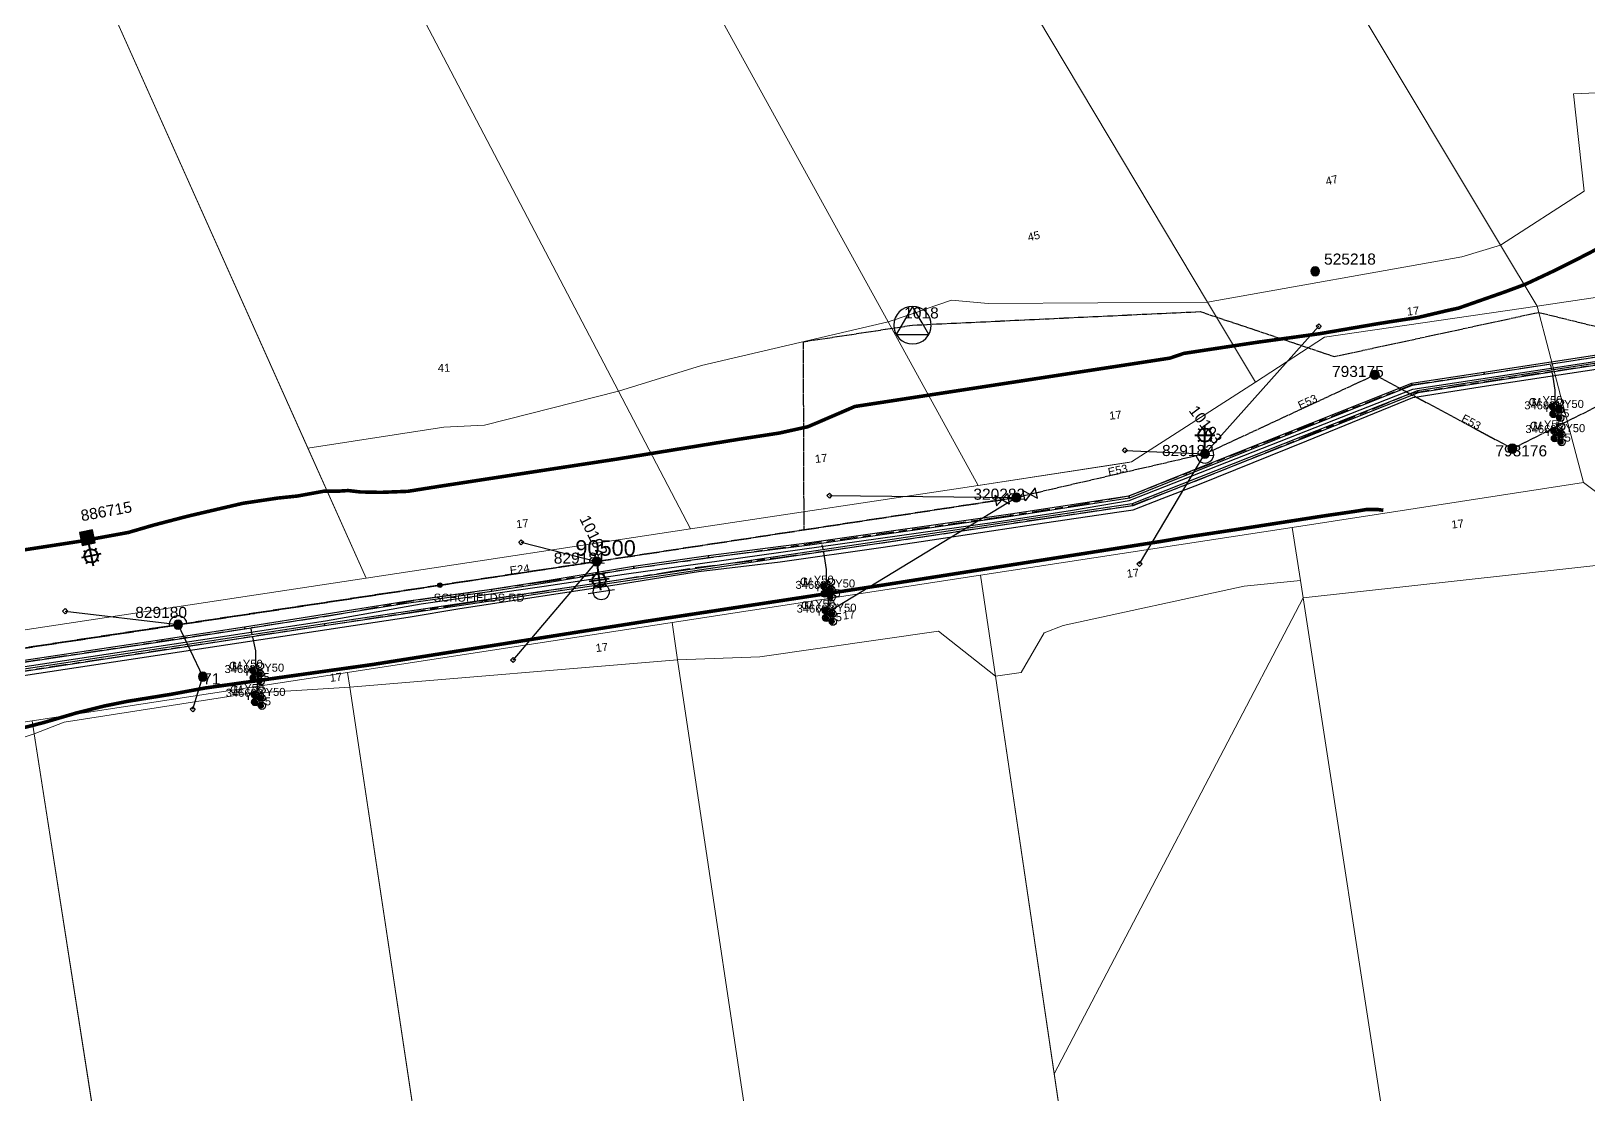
# Model space of a CAD drawing. Header units: metres. Extents: x 301589 to 305563, y 6268713 to 6270518.
# Drawn here: x 304526.2 to 304876.7, y 6269353.2 to 6269592.5 of the extents above; entities that cross this region are included whole.
import ezdxf
from ezdxf.enums import TextEntityAlignment as Align

# ---------------------------------------------------------------- set-up
doc = ezdxf.new("R2010")
doc.units = ezdxf.units.M
doc.linetypes.add('Cable Exist OH', pattern=[1, 1, 0])
doc.linetypes.add('Cable Exist UG', pattern=[8.2, 4, -1.2, 1.8, -1.2])
doc.layers.get('0').update_dxf_attribs({"color": 6})
for name, color, linetype in [('_User Miscellaneous12', 7, 'Continuous'), ('Duct_SP_EXT', 7, 'Continuous'), ('Equip_LV_EXT', 7, 'Continuous'), ('Equip_SP_HV_EXT', 7, 'Continuous'), ('Equip_SP_SL_EXT', 7, 'Continuous'), ('Mains_HV_EXT', 1, 'Continuous'), ('Mains_LV_EXT', 5, 'Continuous'), ('Mains_SL_EXT', 3, 'Continuous'), ('Mains_TR_EXT', 6, 'Continuous'), ('Services_SP_EXT', 7, 'Continuous'), ('Sub_SP_TR_HV_LV_EXT', 7, 'Continuous'), ('SupportsOH_SP_TR_HV_LV_SL_EXT', 7, 'Continuous'), ('SupportsOH_SP_TR_HV_LV_SL_MOD', 3, 'Continuous'), ('SupportsUG_SP_LV_SL_EXT', 7, 'Continuous')]:
    doc.layers.add(name, color=color, linetype=linetype)
doc.layers.add('Cadastre Land Parcels_SP_EXT', color=7, linetype='Continuous', lineweight=5)
doc.layers.add('Cadastre Roads_SP_EXT', color=9, linetype='Continuous', lineweight=5)
doc.styles.add('COLUMN_LABEL', font='arial.ttf')
doc.styles.add('HVSW_LABEL', font='arial.ttf')
doc.styles.add('iecARIAL', font='arial.ttf', dxfattribs={"height": 2})
doc.styles.add('POLE_LABEL', font='arial.ttf')
doc.styles.get("Standard").update_dxf_attribs({"font": 'arial.ttf'})
doc.linetypes.add('Cable P UG', pattern='A,6,-0.5,["P",Standard,S=1.7,R=0,X=0.5,Y=-1],-2.9', length=9.4)

# ---------------------------------------------------------------- blocks, each defined once
blk = doc.blocks.new('SUB_POLE_EXT')
blk.add_wipeout([(0, 4.22), (0.42, 4.2), (0.83, 4.14), (1.21, 4.05), (1.62, 3.9), (1.99, 3.72), (2.35, 3.51), (2.68, 3.26), (2.99, 2.99), (3.28, 2.66), (3.52, 2.34), (3.76, 1.92), (3.9, 1.62), (4.04, 1.23), (4.18, 0.63), (4.22, 0), (4.18, -0.61), (4.06, -1.15), (3.9, -1.62), (3.58, -2.24), (3.22, -2.73), (2.97, -3.01), (2.68, -3.26), (2.36, -3.5), (2, -3.72), (1.64, -3.89), (1.25, -4.03), (0.82, -4.14), (0.42, -4.2), (0, -4.22), (-0.41, -4.2), (-0.8, -4.15), (-1.21, -4.05), (-1.62, -3.9), (-1.99, -3.73), (-2.35, -3.51), (-2.68, -3.26), (-2.96, -3.02), (-3.23, -2.72), (-3.51, -2.35), (-3.71, -2.01), (-3.91, -1.6), (-4.05, -1.21), (-4.16, -0.76), (-4.22, -0.14), (-4.21, 0.39), (-4.14, 0.83), (-4.03, 1.27), (-3.9, 1.63), (-3.71, 2.02), (-3.5, 2.37), (-3.28, 2.67), (-2.99, 2.99), (-2.68, 3.27), (-2.33, 3.52), (-1.98, 3.73), (-1.63, 3.9), (-1.2, 4.05), (-0.78, 4.15), (-0.4, 4.21)])
blk.add_line((2.16, 0.48), (2.16, 0.48, 0))
blk.add_lwpolyline([(-4.22, 0, 1), (4.22, 0, 1)], format="xyb", close=True)
blk.add_lwpolyline([(2.14, 0.52), (0, 4.22), (-3.66, -2.11), (3.66, -2.11)], close=True)
for tag, height, flags, p in [('STREET_CODE', 0.2, 9, (1.5, 0)), ('ASSET_NUM', 2.5, 8, (2, 2)), ('CONSTRUCTED_VOLTAGE', 0.2, 9, (1.5, -0.2)), ('OPERATING_VOLTAGE', 0.2, 9, (1.5, -0.6)), ('OPERATED_BY', 0.2, 9, (1.5, -0.8)), ('ORIENTATION', 0.2, 9, (1.5, -1.2)), ('OWNED_BY', 0.2, 9, (1.5, -1.4)), ('SECONDARY_VOLTAGE', 0.2, 9, (1.5, -1.6)), ('STATE', 0.2, 9, (1.5, -1.8)), ('SUBSTATION_TYPE', 0.2, 9, (1.5, -2)), ('STREETNAME', 0.2, 9, (1.5, -2.8)), ('SUBURB', 0.2, 9, (1.5, -3)), ('Z', 0.2, 1, (1.5, -3.4)), ('NO_PHASES', 0.2, 9, (1.5, -0.4)), ('MAINTAINED_BY', 0.2, 9, (1.5, -1)), ('USAGE', 0.2, 9, (1.5, -2.2)), ('LEGEND', 0.2, 9, (1.5, -2.4)), ('LOCATION', 0.2, 9, (1.5, -2.6)), ('NOTES', 0.2, 9, (1.5, -3.2))]:
    blk.add_attdef(tag, text='', height=height, dxfattribs=dict(flags=flags)).set_placement(p, align=Align.MIDDLE_LEFT)
blk = doc.blocks.new('DUCT_EXT')
blk.add_circle((0, 0.8), 0.8)
at = {"flags": 1}
blk.add_attdef('Z', (0, 0), '', height=0.2, dxfattribs=at)
at = {"flags": 9}
for tag, p in [('DUCT_CODE', (0, 0)), ('XSECT_TYPE', (0, -0.2)), ('STATE', (0, -0.6)), ('FB_REFERENCE', (0, -0.4)), ('NOTES', (0, -0.8))]:
    blk.add_attdef(tag, text='', height=0.2, dxfattribs=at).set_placement(p, align=Align.MIDDLE_LEFT)
blk = doc.blocks.new('LV_OH_LINKS_DISTFUSE_EXT')
for p, q in [((0, 0), (0.96, 0)), ((3.84, 0), (4.8, 0))]:
    blk.add_line(p, q)
blk.add_lwpolyline([(3.84, -1.2), (3.84, 1.2), (0.96, -1.2), (0.96, 1.2)], close=True)
at = {"flags": 9}
for tag, p in [('ACTUAL_STATUS', (0, 0)), ('CONSTRUCTED_VOLTAGE', (0, -0.2)), ('OPERATING_VOLTAGE', (0, -0.6)), ('ORIENTATION', (0, -0.8)), ('OWNED_BY', (0, -1)), ('STATE', (0, -1.2)), ('SWITCH_TYPE', (0, -1.4)), ('NO_PHASES', (0, -0.4)), ('USAGE', (0, -1.6)), ('NOTES', (0, -1.8))]:
    blk.add_attdef(tag, text='', height=0.2, dxfattribs=at).set_placement(p, align=Align.MIDDLE_LEFT)
at = {"flags": 1}
blk.add_attdef('Z', (0, 0), '', height=0.2, dxfattribs=at)
blk = doc.blocks.new('SL_LANTERN_EXT')
at = {"lineweight": 40}
for p, q in [((-2.25, 4.22), (2.25, 4.22)), ((-1.46, 5.68), (-1.06, 5.28)), ((0, 1.97), (0, 6.47)), ((1.46, 5.68), (1.06, 5.28)), ((-1.46, 2.76), (-1.06, 3.16)), ((0, 0), (0, 2.72)), ((1.46, 2.76), (1.06, 3.16))]:
    blk.add_line(p, q, dxfattribs=at)
blk.add_circle((0, 4.22), 1.5, dxfattribs=at)
at = {"style": 'iecARIAL', "flags": 8}
blk.add_attdef('ASSET_NUM', (1.5, 1.5), '', height=2.5, dxfattribs=at)
for tag, p, height, flags in [('OPERATING_VOLTAGE', (0.98, -1.65), 0.2, 9), ('ORIENTATION', (0.98, -1.85), 0.2, 9), ('OWNED_BY', (0.98, -2.05), 0.2, 9), ('STATE', (0.98, -2.25), 0.2, 9), ('CONSTRUCTED_VOLTAGE', (0.98, -0.65), 0.2, 9), ('CONTROL_TYPE', (0.98, -0.85), 0.2, 9), ('LANTERN_PURPOSE', (0.98, -1.05), 0.2, 9), ('LANTERN_TYPE', (0.98, -1.25), 0.2, 9), ('NO_PHASES', (0.98, -1.45), 0.2, 9), ('USAGE', (0.98, -2.45), 0.2, 9), ('CEXIST', (0.98, -2.65), 0.2, 9), ('CNEW', (0.98, -2.85), 0.2, 9), ('CNUMBER', (0.98, -3.05), 0.2, 9), ('CREMOVE', (0.98, -3.25), 0.2, 9), ('CREPLACE', (0.98, -3.45), 0.2, 9), ('LKINGHEIGHT', (0.98, -3.65), 0.2, 9), ('LNUMBER', (2.18, -3.25), 2.5, 8), ('LBRACKET', (0.98, -3.85), 0.2, 9), ('LBRACKETVOCAB', (0.98, -4.05), 0.2, 9), ('LCATEGORY', (0.98, -4.25), 0.2, 9), ('LCHARGE1', (0.98, -4.45), 0.2, 9), ('LCHARGE1PERCENT', (0.98, -4.65), 0.2, 9), ('LCHARGE2', (0.98, -4.85), 0.2, 9), ('LCHARGE2PERCENT', (0.98, -5.05), 0.2, 9), ('LCHARGE3', (0.98, -5.25), 0.2, 9), ('LCHARGE3PERCENT', (0.98, -5.45), 0.2, 9), ('LEXIST', (0.98, -5.65), 0.2, 9), ('LLAMP', (0.98, -5.85), 0.2, 9), ('LLAMPVOCAB', (0.98, -6.05), 0.2, 9), ('LMAST', (0.98, -6.25), 0.2, 9), ('LMASTVOCAB', (0.98, -6.45), 0.2, 9), ('LNEW', (0.98, -6.65), 0.2, 9), ('LANTNUMBER', (0.98, -6.85), 0.2, 9), ('STREETNAME', (0.98, -9.25), 0.2, 9), ('SUBURB', (0.98, -9.45), 0.2, 1), ('LOUTREACH', (0.98, -7.25), 0.2, 9), ('LOUTREACHVOCAB', (0.98, -7.45), 0.2, 9), ('LRATECODE', (0.98, -7.65), 0.2, 9), ('LREMOVE', (0.98, -7.85), 0.2, 9), ('LREPLACE', (0.98, -8.05), 0.2, 9), ('LTYPE', (0.98, -8.25), 0.2, 9), ('LTYPEVOCAB', (0.98, -8.45), 0.2, 9), ('LEGEND', (0.98, -8.65), 0.2, 9), ('LOCATION', (0.98, -8.85), 0.2, 9), ('NOTES', (0.98, -9.05), 0.2, 9)]:
    blk.add_attdef(tag, p, '', height=height, dxfattribs=dict(flags=flags))
blk = doc.blocks.new('CCP_EXT')
blk.add_wipeout([(0, 0.57), (0.57, 0), (0, -0.57), (-0.57, 0)])
blk.add_lwpolyline([(-0.57, 0), (0, 0.57), (0.57, 0), (0, -0.57), (-0.57, 0)])
at = {"flags": 1}
blk.add_attdef('Z', (0, 0), '', height=0.2, dxfattribs=at)
at = {"flags": 9}
for tag, p in [('CCP_TYPE', (0, 0)), ('CONSTRUCTED_VOLTAGE', (0, -0.2)), ('OPERATING_VOLTAGE', (0, -0.6)), ('ORIENTATION', (0, -0.8)), ('OWNED_BY', (0, -1)), ('STATE', (0, -1.8)), ('NO_PHASES', (0, -0.4)), ('USAGE', (0, -1.2)), ('LEGEND', (0, -1.4)), ('LIFE_SUPPORT', (0, -1.6)), ('NOTES', (0, -2))]:
    blk.add_attdef(tag, text='', height=0.2, dxfattribs=at).set_placement(p, align=Align.MIDDLE_LEFT)
blk = doc.blocks.new('POLE_EXT')
blk.add_hatch(color=256).paths.add_polyline_path([(-1, 0, 1), (1, 0, 1)])
blk.add_lwpolyline([(-1, 0, 1), (1, 0, 1)], format="xyb", close=True)
for tag, height, flags, p in [('pNumber', 2.5, 8, (-17.84, 2.07)), ('OWNED_BY', 0.2, 9, (1.35, -0.4)), ('SPECIAL_USE', 0.2, 9, (1.35, -0.8)), ('STATE', 0.2, 9, (1.35, -1)), ('cLV', 0.2, 9, (1.35, -1.4)), ('hDepth', 0.2, 9, (1.35, -1.6)), ('hDia', 0.2, 9, (1.35, -1.8)), ('cHV', 0.2, 9, (1.35, -2)), ('cLinedev', 0.2, 9, (1.35, -3.4)), ('PARENT', 0.2, 9, (1.35, -0.6)), ('USAGE', 0.2, 9, (1.35, -1.2)), ('LBRACKET', 0.2, 9, (1.35, -2.2)), ('LExisting', 0.2, 9, (1.35, -2.4)), ('LANTNUMBER', 0.2, 9, (1.35, -2.6)), ('LOther', 0.2, 9, (1.35, -2.8)), ('LRemove', 0.2, 9, (1.35, -3)), ('LEGEND', 0.2, 9, (1.35, -3.2)), ('LOCATION', 0.2, 9, (1.35, -3.6)), ('pExisting', 0.2, 9, (1.35, -3.8)), ('pFooting', 0.2, 9, (1.35, -4.4)), ('pNew', 0.2, 9, (1.35, -4.6)), ('pRelocate', 0.2, 9, (1.35, -5)), ('pRemove', 0.2, 9, (1.35, -5.2)), ('pReplace', 0.2, 9, (1.35, -5.4)), ('pStay', 0.2, 9, (1.35, -5.6)), ('pType', 0.2, 9, (1.35, -5.8)), ('cspan', 0.2, 9, (1.35, -6)), ('STREETNAME', 0.2, 9, (1.35, -6.2)), ('SUBURB', 0.2, 9, (1.35, -6.4)), ('OPERATED_BY', 0.2, 9, (1.36, -7.01)), ('PFNUMBER', 0.2, 9, (1.35, -4)), ('NEWPFNUMBER', 0.2, 9, (1.35, -4.2)), ('NOTES', 0.2, 9, (1.35, -6.6)), ('MAINTAINED_BY', 0.2, 9, (1.36, -6.81))]:
    blk.add_attdef(tag, text='', height=height, dxfattribs=dict(flags=flags)).set_placement(p, align=Align.MIDDLE_LEFT)
at = {"style": 'POLE_LABEL'}
for tag, height, flags, p in [('STRUCTURE_PLANT_NUMBER', 0.2, 9, (1.35, 0.03)), ('ASSET_NUM', 2.5, 8, (2, 2)), ('STREET_CODE', 0.2, 9, (1.35, -0.2))]:
    blk.add_attdef(tag, text='', height=height, dxfattribs=dict(at, flags=flags)).set_placement(p, align=Align.MIDDLE_LEFT)
at = {"flags": 1}
blk.add_attdef('Z', (1.35, -7.33), '', height=0.2, dxfattribs=at)
blk = doc.blocks.new('HV_ABS_CLOSED_EXT')
blk.add_line((-3, 6.87), (3, 6.87))
blk.add_circle((0, 6.87), 1.8)
at = {"style": 'HVSW_LABEL'}
for tag, height, flags, p in [('ASSET_NUM', 3.5, 8, (2, 2)), ('STREET_CODE', 0.2, 9, (0, -0.2))]:
    blk.add_attdef(tag, text='', height=height, dxfattribs=dict(at, flags=flags)).set_placement(p, align=Align.MIDDLE_LEFT)
at = {"flags": 1}
blk.add_attdef('Z', (0, 0), '', height=0.2, dxfattribs=at)
at = {"flags": 9}
for tag, p in [('ACTUAL_STATUS', (0, -0.4)), ('CONSTRUCTED_VOLTAGE', (0, -0.6)), ('OPERATING_VOLTAGE', (0, -1)), ('ORIENTATION', (0, -1.2)), ('OWNED_BY', (0, -1.4)), ('STATE', (0, -1.6)), ('SWITCH_TYPE', (0, -1.8)), ('STREETNAME', (0, -2.6)), ('SUBURB', (0, -2.8)), ('NO_PHASES', (0, -0.8)), ('USAGE', (0, -2)), ('LEGEND', (0, -2.2)), ('LOCATION', (0, -2.4)), ('NOTES', (0, -3))]:
    blk.add_attdef(tag, text='', height=0.2, dxfattribs=at).set_placement(p, align=Align.MIDDLE_LEFT)
blk = doc.blocks.new('CABLE_LARGE_EXT')
h = blk.add_hatch(color=256)
edge = h.paths.add_edge_path()
edge.add_arc((0, 0.55), 0.55, 0, 360)
blk.add_circle((0, 0.55), 0.55)
at = {"flags": 1}
blk.add_attdef('Z', (0, 0), '', height=0.2, dxfattribs=at)
at = {"flags": 9}
for tag, p in [('COND_CODE', (0, 0)), ('STATE', (0, -0.4)), ('XSECT_SIZE', (0, -0.6)), ('FB_REFERENCE', (0, -0.2)), ('NOTES', (0, -0.8))]:
    blk.add_attdef(tag, text='', height=0.2, dxfattribs=at).set_placement(p, align=Align.MIDDLE_LEFT)
blk = doc.blocks.new('CONNECTOR_NODE_EXT')
h = blk.add_hatch(color=256)
edge = h.paths.add_edge_path()
edge.add_arc((0, 0), 0.5, 0, 360)
blk.add_circle((0, 0), 0.5)
at = {"flags": 1}
blk.add_attdef('Z', (0, 0), '', height=0.2, dxfattribs=at)
at = {"flags": 9}
for tag, p in [('CONNECTOR_TYPE', (0, 0)), ('CONSTRUCTED_VOLTAGE', (0, -0.2)), ('OPERATING_VOLTAGE', (0, -0.6)), ('ORIENTATION', (0, -0.8)), ('SUBTYPE', (0, -1)), ('NO_PHASES', (0, -0.4)), ('USAGE', (0, -1.2)), ('NOTES', (0, -1.4))]:
    blk.add_attdef(tag, text='', height=0.2, dxfattribs=at).set_placement(p, align=Align.MIDDLE_LEFT)
blk = doc.blocks.new('COLUMN_EXT')
blk.add_hatch(color=256).paths.add_polyline_path([(-1.49, 1.48), (-1.49, -1.49), (1.48, -1.49), (1.48, 1.48)])
blk.add_lwpolyline([(-1.49, -1.49), (1.48, -1.49), (1.48, 1.48), (-1.49, 1.48)], close=True)
for tag, height, style, flags, p in [('STRUCTURE_PLANT_NUMBER', 0.2, 'POLE_LABEL', 9, (1.81, 0.03)), ('ASSET_NUM', 2.5, 'COLUMN_LABEL', 8, (2, 2)), ('STREET_CODE', 0.2, 'COLUMN_LABEL', 9, (1.81, -0.2))]:
    blk.add_attdef(tag, text='', height=height, dxfattribs=dict(style=style, flags=flags)).set_placement(p, align=Align.MIDDLE_LEFT)
at = {"flags": 1}
blk.add_attdef('Z', (1.81, -2.35), '', height=0.2, dxfattribs=at)
at = {"flags": 9}
for tag, p in [('COLUMN_TYPE', (1.81, -0.4)), ('OWNED_BY', (1.81, -0.6)), ('STATE', (1.81, -0.8)), ('USAGE', (1.81, -1)), ('STREETNAME', (1.81, -1.6)), ('SUBURB', (1.81, -1.8)), ('LEGEND', (1.81, -1.2)), ('LOCATION', (1.81, -1.4)), ('NOTES', (1.81, -2))]:
    blk.add_attdef(tag, text='', height=0.2, dxfattribs=at).set_placement(p, align=Align.MIDDLE_LEFT)

msp = doc.modelspace()

# ---------------------------------------------------------------- linework, layer by layer
at = {"layer": '_User Miscellaneous12'}
for p, q in [((304906.419, 6269523.957), (304853.067, 6269515.738)), ((304906.49, 6269522.186), (304838.161, 6269511.625)), ((304906.561, 6269521.711), (304838.288, 6269511.158)), ((304906.491, 6269523.482), (304853.14, 6269515.264)), ((304853.067, 6269515.738), (304836.815, 6269513.254)), ((304853.14, 6269515.264), (304836.941, 6269512.788)), ((304853.067, 6269515.738), (304853.103, 6269515.501)), ((304853.14, 6269515.264), (304853.103, 6269515.501)), ((304836.815, 6269513.254), (304785.988, 6269493.122)), ((304836.941, 6269512.788), (304786.166, 6269492.676)), ((304836.815, 6269513.254), (304836.878, 6269513.021)), ((304836.941, 6269512.788), (304836.878, 6269513.021)), ((304838.161, 6269511.625), (304838.224, 6269511.391)), ((304838.288, 6269511.158), (304838.224, 6269511.391)), ((304785.988, 6269493.122), (304773.189, 6269487.96)), ((304786.166, 6269492.676), (304773.317, 6269487.494)), ((304785.988, 6269493.122), (304786.077, 6269492.899)), ((304786.166, 6269492.676), (304786.077, 6269492.899)), ((304773.189, 6269487.96), (304746.578, 6269483.855)), ((304773.317, 6269487.494), (304746.648, 6269483.38)), ((304773.189, 6269487.96), (304773.253, 6269487.727)), ((304773.317, 6269487.494), (304773.253, 6269487.727)), ((304773.97, 6269486.189), (304774.033, 6269485.956)), ((304774.095, 6269485.722), (304774.033, 6269485.956)), ((304746.578, 6269483.855), (304701.377, 6269477.408)), ((304746.648, 6269483.38), (304701.441, 6269476.932)), ((304746.578, 6269483.855), (304746.613, 6269483.617)), ((304746.648, 6269483.38), (304746.613, 6269483.617)), ((304701.377, 6269477.408), (304678.563, 6269474.503)), ((304701.441, 6269476.932), (304678.627, 6269474.027)), ((304701.377, 6269477.408), (304701.409, 6269477.17)), ((304701.441, 6269476.932), (304701.409, 6269477.17)), ((304661.767, 6269472.093), (304642.777, 6269468.976)), ((304661.84, 6269471.619), (304642.853, 6269468.502)), ((304678.563, 6269474.503), (304661.767, 6269472.093)), ((304661.767, 6269472.093), (304661.803, 6269471.856)), ((304661.84, 6269471.619), (304661.803, 6269471.856)), ((304678.627, 6269474.027), (304661.84, 6269471.619)), ((304678.563, 6269474.503), (304678.595, 6269474.265)), ((304678.627, 6269474.027), (304678.595, 6269474.265)), ((304642.777, 6269468.976), (304629.778, 6269466.957)), ((304642.853, 6269468.502), (304629.849, 6269466.482)), ((304642.777, 6269468.976), (304642.815, 6269468.739)), ((304642.853, 6269468.502), (304642.815, 6269468.739)), ((304629.778, 6269466.957), (304610.081, 6269464.193)), ((304629.849, 6269466.482), (304610.152, 6269463.719)), ((304629.778, 6269466.957), (304629.813, 6269466.719)), ((304629.849, 6269466.482), (304629.813, 6269466.719)), ((304610.081, 6269464.193), (304574.228, 6269458.454)), ((304610.152, 6269463.719), (304574.302, 6269457.98)), ((304610.081, 6269464.193), (304610.117, 6269463.956)), ((304610.152, 6269463.719), (304610.117, 6269463.956)), ((304574.228, 6269458.454), (304555.596, 6269455.62)), ((304574.302, 6269457.98), (304555.667, 6269455.146)), ((304574.228, 6269458.454), (304574.265, 6269458.217)), ((304574.302, 6269457.98), (304574.265, 6269458.217)), ((304592.191, 6269459.198), (304592.226, 6269458.961)), ((304592.262, 6269458.724), (304592.226, 6269458.961)), ((304555.596, 6269455.62), (304458.953, 6269441.096)), ((304555.667, 6269455.146), (304459.026, 6269440.621)), ((304555.596, 6269455.62), (304555.631, 6269455.383)), ((304555.667, 6269455.146), (304555.631, 6269455.383))]:
    msp.add_line(p, q, dxfattribs=at)
at = {"layer": 'Cadastre Land Parcels_SP_EXT', "linetype": 'Continuous'}
for points in [[(304875.652, 6269556.538), (304873.209, 6269578.424), (304907.817, 6269579.92), (304761.275, 6269823.891), (304755.995, 6269823.105), (304695.147, 6269814.01), (304856.843, 6269544.42), (304875.652, 6269556.538)], [(304601.565, 6269469.478), (304532.255, 6269624.473), (304411.245, 6269577.172), (304461.985, 6269463.489), (304468.329, 6269449.273), (304601.565, 6269469.478)], [(304890.741, 6269534.482), (304931.503, 6269540.487), (304907.817, 6269579.92), (304873.209, 6269578.424), (304875.652, 6269556.538), (304856.843, 6269544.42), (304865.073, 6269530.699), (304890.741, 6269534.482)], [(304817.185, 6269523.67), (304865.073, 6269530.699), (304856.843, 6269544.42), (304848.123, 6269541.782), (304790.899, 6269531.607), (304801.666, 6269513.578), (304817.185, 6269523.67)], [(304674.581, 6269480.57), (304658.336, 6269511.571), (304628.193, 6269503.894), (304619.045, 6269503.458), (304588.502, 6269498.69), (304601.565, 6269469.478), (304674.581, 6269480.57)], [(304812.415, 6269465.02), (304811.806, 6269468.974), (304809.97, 6269480.906), (304875.481, 6269490.973), (304882.383, 6269485.805), (304884.383, 6269472.978), (304812.415, 6269465.02)], [(304748.936, 6269448.259), (304754.129, 6269457.173), (304758.415, 6269458.85), (304799.104, 6269467.708), (304811.806, 6269468.974), (304809.97, 6269480.906), (304739.826, 6269470.141), (304743.181, 6269447.446), (304748.936, 6269448.259)], [(304912.674, 6269210.476), (304918.82, 6269252.138), (304884.383, 6269472.978), (304812.415, 6269465.02), (304853.071, 6269200.766), (304912.674, 6269210.476)], [(304739.826, 6269470.141), (304670.418, 6269459.489), (304671.674, 6269451.102), (304690.187, 6269451.788), (304730.349, 6269457.524), (304743.181, 6269447.446), (304739.826, 6269470.141)], [(304812.415, 6269465.02), (304811.806, 6269468.974), (304799.104, 6269467.708), (304758.415, 6269458.85), (304754.129, 6269457.173), (304748.936, 6269448.259), (304743.181, 6269447.446), (304756.405, 6269357.998), (304812.415, 6269465.02)], [(304853.071, 6269200.766), (304812.415, 6269465.02), (304756.405, 6269357.998), (304781.378, 6269189.069), (304853.071, 6269200.766)], [(304671.674, 6269451.102), (304670.418, 6269459.489), (304597.408, 6269448.278), (304597.911, 6269444.931), (304671.674, 6269451.102)], [(304781.378, 6269189.069), (304743.181, 6269447.446), (304730.349, 6269457.524), (304690.187, 6269451.788), (304671.674, 6269451.102), (304712.581, 6269177.863), (304781.378, 6269189.069)], [(304712.581, 6269177.863), (304671.674, 6269451.102), (304597.911, 6269444.931), (304639.816, 6269166.024), (304712.581, 6269177.863)], [(304533.656, 6269437.081), (304575.066, 6269443.518), (304597.911, 6269444.931), (304597.408, 6269448.278), (304526.42, 6269437.381), (304526.875, 6269434.475), (304533.656, 6269437.081)], [(304510.685, 6269428.952), (304526.875, 6269434.475), (304526.42, 6269437.381), (304464.959, 6269427.987), (304465.661, 6269423.397), (304473.484, 6269424.689), (304492.18, 6269424.557), (304510.685, 6269428.952)], [(304526.875, 6269434.475), (304510.685, 6269428.952), (304492.18, 6269424.557), (304473.484, 6269424.689), (304465.661, 6269423.397), (304514.474, 6269104.216), (304577.831, 6269108.758), (304570.618, 6269154.807), (304526.875, 6269434.475)]]:
    msp.add_lwpolyline(points, close=True, dxfattribs=at)
for points in [[(304505.67, 6269683.99), (304532.254, 6269624.473), (304588.502, 6269498.69), (304619.045, 6269503.458), (304628.193, 6269503.894), (304658.336, 6269511.571), (304514.009, 6269787.001), (304458.438, 6269778.708), (304479.892, 6269741.655)], [(304612.399, 6269348.497), (304597.911, 6269444.931), (304575.066, 6269443.518), (304533.656, 6269437.081), (304526.875, 6269434.475), (304543.954, 6269325.283)]]:
    msp.add_lwpolyline(points, dxfattribs=at)
at = {"layer": 'Duct_SP_EXT'}
for p, q in [((304906.419, 6269523.957), (304853.067, 6269515.738)), ((304906.49, 6269522.186), (304838.161, 6269511.625)), ((304906.561, 6269521.711), (304838.288, 6269511.158)), ((304906.491, 6269523.482), (304853.14, 6269515.264)), ((304853.067, 6269515.738), (304836.815, 6269513.254)), ((304853.14, 6269515.264), (304836.941, 6269512.788)), ((304853.067, 6269515.738), (304853.103, 6269515.501)), ((304853.14, 6269515.264), (304853.103, 6269515.501)), ((304836.815, 6269513.254), (304785.988, 6269493.122)), ((304836.941, 6269512.788), (304786.166, 6269492.676)), ((304836.815, 6269513.254), (304836.878, 6269513.021)), ((304836.941, 6269512.788), (304836.878, 6269513.021)), ((304838.161, 6269511.625), (304838.224, 6269511.391)), ((304838.288, 6269511.158), (304838.224, 6269511.391)), ((304785.988, 6269493.122), (304773.189, 6269487.96)), ((304786.166, 6269492.676), (304773.317, 6269487.494)), ((304785.988, 6269493.122), (304786.077, 6269492.899)), ((304786.166, 6269492.676), (304786.077, 6269492.899)), ((304773.189, 6269487.96), (304746.578, 6269483.855)), ((304773.317, 6269487.494), (304746.648, 6269483.38)), ((304773.189, 6269487.96), (304773.253, 6269487.727)), ((304773.317, 6269487.494), (304773.253, 6269487.727)), ((304773.97, 6269486.189), (304774.033, 6269485.956)), ((304774.095, 6269485.722), (304774.033, 6269485.956)), ((304746.578, 6269483.855), (304701.377, 6269477.408)), ((304746.648, 6269483.38), (304701.441, 6269476.932)), ((304746.578, 6269483.855), (304746.613, 6269483.617)), ((304746.648, 6269483.38), (304746.613, 6269483.617)), ((304701.377, 6269477.408), (304678.563, 6269474.503)), ((304701.441, 6269476.932), (304678.627, 6269474.027)), ((304701.377, 6269477.408), (304701.409, 6269477.17)), ((304701.441, 6269476.932), (304701.409, 6269477.17)), ((304661.767, 6269472.093), (304642.777, 6269468.976)), ((304661.84, 6269471.619), (304642.853, 6269468.502)), ((304678.563, 6269474.503), (304661.767, 6269472.093)), ((304661.767, 6269472.093), (304661.803, 6269471.856)), ((304661.84, 6269471.619), (304661.803, 6269471.856)), ((304678.627, 6269474.027), (304661.84, 6269471.619)), ((304678.563, 6269474.503), (304678.595, 6269474.265)), ((304678.627, 6269474.027), (304678.595, 6269474.265)), ((304642.777, 6269468.976), (304629.778, 6269466.957)), ((304642.853, 6269468.502), (304629.849, 6269466.482)), ((304642.777, 6269468.976), (304642.815, 6269468.739)), ((304642.853, 6269468.502), (304642.815, 6269468.739)), ((304629.778, 6269466.957), (304610.081, 6269464.193)), ((304629.849, 6269466.482), (304610.152, 6269463.719)), ((304629.778, 6269466.957), (304629.813, 6269466.719)), ((304629.849, 6269466.482), (304629.813, 6269466.719)), ((304610.081, 6269464.193), (304574.228, 6269458.454)), ((304610.152, 6269463.719), (304574.302, 6269457.98)), ((304610.081, 6269464.193), (304610.117, 6269463.956)), ((304610.152, 6269463.719), (304610.117, 6269463.956)), ((304574.228, 6269458.454), (304555.596, 6269455.62)), ((304574.302, 6269457.98), (304555.667, 6269455.146)), ((304574.228, 6269458.454), (304574.265, 6269458.217)), ((304574.302, 6269457.98), (304574.265, 6269458.217)), ((304592.191, 6269459.198), (304592.226, 6269458.961)), ((304592.262, 6269458.724), (304592.226, 6269458.961)), ((304555.596, 6269455.62), (304458.953, 6269441.096)), ((304555.667, 6269455.146), (304459.026, 6269440.621)), ((304555.596, 6269455.62), (304555.631, 6269455.383)), ((304555.667, 6269455.146), (304555.631, 6269455.383))]:
    msp.add_line(p, q, dxfattribs=at)
for points in [[(304868.351, 6269516.373), (304868.137, 6269517.412)], [(304869.146, 6269509.101), (304869.146, 6269511.791), (304868.504, 6269515.701)], [(304869.593, 6269503.547), (304869.596, 6269504.668)], [(304704.384, 6269475.977), (304704.17, 6269477.016)], [(304705.178, 6269468.705), (304705.178, 6269471.395), (304704.537, 6269475.305)], [(304705.626, 6269463.151), (304705.63, 6269464.522)], [(304575.963, 6269456.818), (304575.709, 6269458.105)], [(304576.793, 6269449.841), (304576.793, 6269453.127), (304576.115, 6269456.208)], [(304577.17, 6269444.216), (304577.174, 6269445.587)]]:
    msp.add_lwpolyline(points, dxfattribs=at)
at = {"layer": 'Mains_HV_EXT', "linetype": 'Cable Exist OH'}
for points in [[(304653.46, 6269473.225), (304700.111, 6269480.338)], [(304559.208, 6269458.948), (304653.46, 6269473.225)], [(304285.366, 6269417.368), (304375.345, 6269431.098), (304559.208, 6269458.948)]]:
    msp.add_lwpolyline(points, dxfattribs=at)
at = {"layer": 'Mains_HV_EXT', "linetype": 'Continuous'}
msp.add_lwpolyline([(304561.277, 6269459.275, 1.0236515), (304557.321, 6269458.688)], format="xyb", dxfattribs=at)
at = {"layer": 'Mains_LV_EXT', "linetype": 'Cable Exist OH'}
for points in [[(304859.486, 6269498.628), (304902.592, 6269520.135)], [(304790.288, 6269497.437), (304828.555, 6269515.232)], [(304828.555, 6269515.232), (304859.486, 6269498.628)], [(304618.187, 6269467.907), (304653.46, 6269473.225)], [(304559.292, 6269459.028), (304618.187, 6269467.907)], [(304468.93, 6269445.325), (304559.292, 6269459.028)]]:
    msp.add_lwpolyline(points, dxfattribs=at)
at = {"layer": 'Mains_LV_EXT', "linetype": 'Continuous'}
msp.add_lwpolyline([(304788.339, 6269496.986, 1.1417665), (304792.093, 6269498.276)], format="xyb", dxfattribs=at)

# ---------------------------------------------------------------- block references
at = {"layer": 'Duct_SP_EXT', "rotation": 269.9999999999998}
for p in [(304869.36, 6269509.02), (304867.849, 6269508.089), (304867.955, 6269506.388), (304869.39, 6269507.309), (304869.48, 6269505.522), (304868.153, 6269502.634), (304869.663, 6269503.566), (304868.259, 6269500.934), (304869.694, 6269501.855), (304869.783, 6269500.068), (304703.882, 6269467.693), (304705.392, 6269468.624), (304703.988, 6269465.992), (304705.423, 6269466.913), (304705.513, 6269465.126), (304704.185, 6269462.238), (304704.292, 6269460.538), (304705.696, 6269463.17), (304705.726, 6269461.459), (304705.816, 6269459.672), (304576.937, 6269449.689), (304575.426, 6269448.757), (304575.532, 6269447.057), (304576.967, 6269447.978), (304577.057, 6269446.19), (304575.729, 6269443.303), (304577.24, 6269444.235), (304577.27, 6269442.523), (304575.836, 6269441.602), (304577.36, 6269440.736)]:
    msp.add_blockref('DUCT_EXT', p, dxfattribs=at)
at = {"layer": 'Duct_SP_EXT'}
for p in [(304868.533, 6269507.486), (304868.67, 6269505.801), (304870.062, 6269506.717), (304868.836, 6269502.032), (304870.001, 6269505.017), (304868.974, 6269500.347), (304870.305, 6269499.563), (304870.366, 6269501.263), (304704.566, 6269467.091), (304704.703, 6269465.405), (304706.034, 6269464.622), (304706.095, 6269466.321), (304576.11, 6269448.155), (304576.247, 6269446.47), (304577.578, 6269445.686), (304577.639, 6269447.386), (304576.413, 6269442.701), (304576.551, 6269441.016), (304577.882, 6269440.232), (304577.943, 6269441.931)]:
    msp.add_blockref('CABLE_LARGE_EXT', p, dxfattribs=at)
at = {"layer": 'Equip_LV_EXT'}
for p, rotation in [((304748.65, 6269487.802), 13.0292850861113), ((304747.004, 6269487.489), 188.6699678410114)]:
    msp.add_blockref('LV_OH_LINKS_DISTFUSE_EXT', p, dxfattribs=dict(at, rotation=rotation))
msp.add_blockref('CONNECTOR_NODE_EXT', (304618.187, 6269467.907), dxfattribs=at)
at = {"layer": 'Equip_SP_HV_EXT'}
ref = msp.add_blockref('HV_ABS_CLOSED_EXT', (304653.46, 6269473.225), dxfattribs=dict(at, rotation=188.6135206235346))
ref.add_attrib('ASSET_NUM', '90500', dxfattribs={"layer": '0', "height": 3.5, "style": 'HVSW_LABEL'}).set_placement((304655.46, 6269473.475), align=Align.BOTTOM_CENTER)
at = {"layer": 'Equip_SP_SL_EXT'}
ref = msp.add_blockref('SL_LANTERN_EXT', (304790.288, 6269497.437), dxfattribs=at)
ref.add_attrib('ASSET_NUM', '10103', dxfattribs={"layer": '0', "height": 2.5, "rotation": 306.89814, "style": 'iecARIAL'}).set_placement((304791.788, 6269498.937), align=Align.BOTTOM_RIGHT)
ref = msp.add_blockref('SL_LANTERN_EXT', (304653.46, 6269473.225), dxfattribs=dict(at, rotation=187.4422735567452))
ref.add_attrib('ASSET_NUM', '10102', dxfattribs={"layer": '0', "height": 2.5, "rotation": 296.48615, "style": 'iecARIAL'}).set_placement((304654.96, 6269474.725), align=Align.MIDDLE_RIGHT)
at = {"layer": 'Equip_SP_SL_EXT', "rotation": 191.648745063547}
msp.add_blockref('SL_LANTERN_EXT', (304538.876, 6269478.607), dxfattribs=at)
at = {"layer": 'Sub_SP_TR_HV_LV_EXT'}
ref = msp.add_blockref('SUB_POLE_EXT', (304724.536, 6269526.404), dxfattribs=at)
ref.add_attrib('ASSET_NUM', '1018', dxfattribs={"layer": '0', "height": 2.5}).set_placement((304726.536, 6269527.154), align=Align.BOTTOM_CENTER)
at = {"layer": 'SupportsOH_SP_TR_HV_LV_SL_EXT'}
ref = msp.add_blockref('POLE_EXT', (304815.119, 6269538.508), dxfattribs=at)
ref.add_attrib('ASSET_NUM', '525218', dxfattribs={"layer": '0', "height": 2.5, "rotation": 0.02978, "style": 'POLE_LABEL'}).set_placement((304817.119, 6269539.258), align=Align.BOTTOM_LEFT)
ref = msp.add_blockref('POLE_EXT', (304828.555, 6269515.232), dxfattribs=at)
ref.add_attrib('ASSET_NUM', '793175', dxfattribs={"layer": '0', "height": 2.5, "style": 'POLE_LABEL'}).set_placement((304830.555, 6269515.982), align=Align.MIDDLE_RIGHT)
ref = msp.add_blockref('POLE_EXT', (304790.309, 6269497.447), dxfattribs=at)
ref.add_attrib('ASSET_NUM', '829182', dxfattribs={"layer": '0', "height": 2.5, "style": 'POLE_LABEL'}).set_placement((304792.309, 6269498.197), align=Align.MIDDLE_RIGHT)
ref = msp.add_blockref('POLE_EXT', (304859.486, 6269498.628), dxfattribs=at)
ref.add_attrib('ASSET_NUM', '793176', dxfattribs={"layer": '0', "height": 2.5, "style": 'POLE_LABEL'}).set_placement((304861.486, 6269499.378), align=Align.TOP_CENTER)
ref = msp.add_blockref('POLE_EXT', (304747.865, 6269487.62), dxfattribs=at)
ref.add_attrib('ASSET_NUM', '320282', dxfattribs={"layer": '0', "height": 2.5, "style": 'POLE_LABEL'}).set_placement((304749.865, 6269488.37), align=Align.MIDDLE_RIGHT)
ref = msp.add_blockref('POLE_EXT', (304653.46, 6269473.225), dxfattribs=at)
ref.add_attrib('ASSET_NUM', '829181', dxfattribs={"layer": '0', "height": 2.5, "rotation": 359.93431, "style": 'POLE_LABEL'}).set_placement((304655.46, 6269473.975), align=Align.MIDDLE_RIGHT)
at = {"layer": 'SupportsOH_SP_TR_HV_LV_SL_MOD'}
ref = msp.add_blockref('POLE_EXT', (304559.292, 6269459.028), dxfattribs=at)
ref.add_attrib('ASSET_NUM', '829180', dxfattribs={"layer": '0', "height": 2.5, "rotation": 0.04814, "style": 'POLE_LABEL'}).set_placement((304561.292, 6269459.778), align=Align.BOTTOM_RIGHT)
ref = msp.add_blockref('POLE_EXT', (304564.843, 6269447.335), dxfattribs=at)
ref.add_attrib('ASSET_NUM', '71', dxfattribs={"layer": '0', "height": 2.5, "style": 'POLE_LABEL'}).set_placement((304566.843, 6269448.085), align=Align.TOP_CENTER)
at = {"layer": 'SupportsUG_SP_LV_SL_EXT'}
ref = msp.add_blockref('COLUMN_EXT', (304538.876, 6269478.607), dxfattribs=dict(at, rotation=191.6490771278477))
ref.add_attrib('ASSET_NUM', '886715', dxfattribs={"layer": '0', "height": 2.5, "rotation": 10.27057, "style": 'COLUMN_LABEL'}).set_placement((304537.165, 6269484.739), align=Align.TOP_LEFT)

# ---------------------------------------------------------------- texts
at = {"layer": 'Cadastre Roads_SP_EXT'}
msp.add_text('SCHOFIELDS RD', height=1.8, dxfattribs=at).set_placement((304616.802, 6269464.193))
at = {"layer": 'Defpoints'}
for s, rotation, p in [('47', 13.2258, (304817.686, 6269557.827)), ('45', 13.59648, (304750.658, 6269545.243)), ('17', 6.01293, (304835.826, 6269528.534)), ('41', 1.30018, (304617.736, 6269515.865)), ('17', 6.17018, (304768.875, 6269505.114)), ('17', 6.17018, (304702.662, 6269495.395)), ('17', 6.2531, (304635.44, 6269480.705)), ('17', 6.33693, (304845.864, 6269480.636)), ('17', 6.32697, (304772.803, 6269469.571)), ('17', 6.3266, (304708.906, 6269460.151)), ('17', 6.42516, (304653.325, 6269452.848)), ('17', 6.17018, (304593.493, 6269446.148))]:
    msp.add_text(s, height=1.8, rotation=rotation, dxfattribs=at).set_placement(p)
at = {"layer": 'Duct_SP_EXT'}
for s, p in [('C', (304863.155, 6269508.211)), ('M', (304863.863, 6269508.211)), ('Y50', (304866.28, 6269508.659)), ('346831', (304862.163, 6269507.467)), ('Y50', (304866.372, 6269506.882)), ('Z45', (304867.985, 6269505.659)), ('Y50', (304871.097, 6269507.78)), ('346690', (304862.421, 6269502.13)), ('C', (304863.413, 6269502.874)), ('M', (304864.122, 6269502.874)), ('Y50', (304866.584, 6269503.205)), ('Y50', (304866.675, 6269501.428)), ('Y50', (304871.401, 6269502.325)), ('Z45', (304868.288, 6269500.205)), ('346831', (304698.195, 6269467.071)), ('C', (304699.187, 6269467.815)), ('M', (304699.896, 6269467.815)), ('Y50', (304702.313, 6269468.263)), ('Y50', (304702.404, 6269466.486)), ('Y50', (304707.13, 6269467.384)), ('C', (304699.446, 6269462.478)), ('M', (304700.154, 6269462.478)), ('Z45', (304704.017, 6269465.263)), ('346690', (304698.454, 6269461.734)), ('C', (304570.731, 6269448.879)), ('M', (304571.44, 6269448.879)), ('Y50', (304573.857, 6269449.327)), ('Y50', (304578.674, 6269448.448)), ('346831', (304569.739, 6269448.135)), ('Y50', (304573.948, 6269447.551)), ('Z45', (304575.561, 6269446.328)), ('346690', (304569.998, 6269442.799)), ('C', (304570.99, 6269443.542)), ('M', (304571.698, 6269443.542)), ('Y50', (304574.16, 6269443.873)), ('Y50', (304574.252, 6269442.096)), ('Y50', (304578.978, 6269442.994)), ('Z45', (304575.865, 6269440.873))]:
    msp.add_text(s, height=1.8, dxfattribs=at).set_placement(p)
at = {"layer": 'Mains_LV_EXT'}
for s, rotation, p in [('E53', 24.77718, (304811.754, 6269507.419)), ('E53', 331.77213, (304847.841, 6269504.879)), ('E53', 11.9243, (304768.707, 6269492.443)), ('E24', 7.56325, (304634.045, 6269470.298))]:
    msp.add_text(s, height=1.8, rotation=rotation, dxfattribs=at).set_placement(p)

# ---------------------------------------------------------------- next in the draw order: linework, layer by layer
at = {"layer": 'Cadastre Land Parcels_SP_EXT', "linetype": 'Continuous'}
for points in [[(304848.123, 6269541.782), (304856.843, 6269544.42), (304695.147, 6269814.01), (304657.544, 6269808.398), (304628.201, 6269804.022), (304790.899, 6269531.607), (304848.123, 6269541.782)], [(304628.201, 6269804.022), (304570.971, 6269795.502), (304719.031, 6269527.129), (304733.257, 6269532.006), (304741.555, 6269531.24), (304790.899, 6269531.607), (304628.201, 6269804.022)], [(304677.048, 6269517.325), (304719.031, 6269527.129), (304570.971, 6269795.502), (304563.394, 6269794.368), (304514.009, 6269787.001), (304658.336, 6269511.571), (304677.048, 6269517.325)], [(304773.152, 6269495.52), (304773.813, 6269495.621), (304801.666, 6269513.578), (304790.899, 6269531.607), (304741.555, 6269531.24), (304733.257, 6269532.006), (304719.031, 6269527.129), (304739.32, 6269490.354), (304773.152, 6269495.52)], [(304739.32, 6269490.354), (304719.031, 6269527.129), (304677.048, 6269517.325), (304658.336, 6269511.571), (304674.581, 6269480.57), (304739.32, 6269490.354)]]:
    msp.add_lwpolyline(points, close=True, dxfattribs=at)

# ---------------------------------------------------------------- next in the draw order: block references
at = {"layer": 'Services_SP_EXT'}
for p in [(304815.925, 6269526.162), (304636.493, 6269477.57), (304775.592, 6269472.693), (304533.869, 6269462.05), (304705.512, 6269461.933), (304634.638, 6269451.052), (304562.589, 6269439.994)]:
    msp.add_blockref('CCP_EXT', p, dxfattribs=at)

# ---------------------------------------------------------------- next in the draw order: block references
for p in [(304815.925, 6269526.162), (304772.318, 6269498.223), (304705.815, 6269488.04), (304636.493, 6269477.57), (304775.592, 6269472.693), (304533.869, 6269462.05), (304705.512, 6269461.933), (304634.638, 6269451.052), (304562.589, 6269439.994)]:
    msp.add_blockref('CCP_EXT', p, dxfattribs=at)

# ---------------------------------------------------------------- next in the draw order: linework, layer by layer
at = {"layer": '_User Miscellaneous12'}
for p, q in [((304592.191, 6269459.198), (304465.009, 6269439.997)), ((304592.262, 6269458.724), (304465.086, 6269439.523))]:
    msp.add_line(p, q, dxfattribs=at)
at = {"layer": '_User Miscellaneous12', "const_width": 0.8}
msp.add_lwpolyline([(304519.61, 6269434.579), (304528.981, 6269436.979), (304536.586, 6269439.203), (304542.577, 6269440.701), (304547.942, 6269441.779), (304557.718, 6269443.359), (304565.327, 6269444.764), (304602.921, 6269450.036), (304664.704, 6269459.806), (304698.089, 6269464.901), (304717.991, 6269467.945), (304780.625, 6269477.779), (304786.128, 6269478.715), (304797.718, 6269480.471), (304817.27, 6269483.516), (304824.118, 6269484.511), (304826.635, 6269484.921), (304827.689, 6269484.921), (304829.211, 6269484.921), (304830.456, 6269484.754)], dxfattribs=at)
at = {"layer": 'Duct_SP_EXT'}
for p, q in [((304592.191, 6269459.198), (304465.009, 6269439.997)), ((304592.262, 6269458.724), (304465.086, 6269439.523))]:
    msp.add_line(p, q, dxfattribs=at)
at = {"layer": 'Mains_HV_EXT', "linetype": 'Cable Exist OH'}
msp.add_lwpolyline([(304724.536, 6269526.404), (304789.234, 6269529.455), (304819.415, 6269519.341), (304865.444, 6269529.282), (304902.592, 6269520.135)], dxfattribs=at)
at = {"layer": 'Mains_SL_EXT', "linetype": 'Cable Exist OH'}
msp.add_lwpolyline([(304653.46, 6269473.225), (304559.292, 6269459.028), (304468.93, 6269445.325)], dxfattribs=at)
at = {"layer": 'Services_SP_EXT'}
for points in [[(304815.925, 6269526.162), (304790.288, 6269497.437)], [(304775.591, 6269472.693), (304790.288, 6269497.437)], [(304636.493, 6269477.57), (304653.46, 6269473.225)], [(304634.638, 6269451.052), (304653.46, 6269473.225)], [(304533.869, 6269462.05), (304559.292, 6269459.028)], [(304562.589, 6269439.994), (304564.843, 6269447.335), (304559.292, 6269459.028)]]:
    msp.add_lwpolyline(points, dxfattribs=at)

# ---------------------------------------------------------------- next in the draw order: block references
at = {"layer": 'Duct_SP_EXT'}
for p in [(304704.869, 6269461.636), (304705.007, 6269459.951), (304706.399, 6269460.867), (304706.338, 6269459.167)]:
    msp.add_blockref('CABLE_LARGE_EXT', p, dxfattribs=at)
at = {"layer": 'Services_SP_EXT'}
for p in [(304772.318, 6269498.223), (304705.815, 6269488.04)]:
    msp.add_blockref('CCP_EXT', p, dxfattribs=at)

# ---------------------------------------------------------------- next in the draw order: texts
at = {"layer": 'Duct_SP_EXT'}
for s, p in [('Y50', (304702.616, 6269462.809)), ('Y50', (304702.708, 6269461.032)), ('Z45', (304704.321, 6269459.809)), ('Y50', (304707.433, 6269461.929))]:
    msp.add_text(s, height=1.8, dxfattribs=at).set_placement(p)

# ---------------------------------------------------------------- next in the draw order: linework, layer by layer
at = {"layer": '_User Miscellaneous12'}
for p, q in [((304838.161, 6269511.625), (304773.97, 6269486.189)), ((304838.288, 6269511.158), (304774.095, 6269485.722)), ((304773.97, 6269486.189), (304592.191, 6269459.198)), ((304774.095, 6269485.722), (304592.262, 6269458.724))]:
    msp.add_line(p, q, dxfattribs=at)
at = {"layer": '_User Miscellaneous12', "const_width": 0.8}
msp.add_lwpolyline([(304508.673, 6269473.389), (304537.23, 6269477.779), (304548.117, 6269479.769), (304553.737, 6269481.408), (304561.356, 6269483.398), (304573.874, 6269486.326), (304581.717, 6269487.496), (304586.167, 6269487.964), (304592.02, 6269489.028), (304595.005, 6269489.028), (304597.523, 6269489.194), (304600.28, 6269488.875), (304604.898, 6269488.784), (304610.986, 6269489.018), (304618.362, 6269490.189), (304625.62, 6269491.301), (304639.669, 6269493.467), (304658.209, 6269496.299), (304685.445, 6269500.725), (304694.576, 6269502.13), (304700.973, 6269503.546), (304711.552, 6269508.101), (304782.46, 6269518.985), (304785.542, 6269520.042), (304790.621, 6269520.818), (304802.167, 6269522.56), (304816.216, 6269524.491), (304829.081, 6269526.7), (304832.315, 6269527.217), (304838.225, 6269528.121), (304844.665, 6269529.642), (304847.357, 6269530.228), (304857.759, 6269533.866), (304862.46, 6269535.613), (304868.43, 6269538.423), (304874.64, 6269541.525), (304882.245, 6269545.448)], dxfattribs=at)
at = {"layer": 'Cadastre Roads_SP_EXT', "linetype": 'Continuous'}
msp.add_lwpolyline([(304875.481, 6269490.973), (304870.339, 6269510.6), (304865.073, 6269530.699), (304817.185, 6269523.67), (304801.666, 6269513.578), (304773.813, 6269495.621), (304739.32, 6269490.354), (304674.581, 6269480.57), (304601.565, 6269469.478), (304468.329, 6269449.273), (304302.55, 6269424.069), (304305.765, 6269414.239), (304309.098, 6269404.047), (304336.722, 6269408.307), (304402.342, 6269418.383), (304464.959, 6269427.987), (304526.421, 6269437.381), (304597.408, 6269448.278), (304670.418, 6269459.489), (304739.826, 6269470.141), (304809.97, 6269480.906), (304875.481, 6269490.973)], close=True, dxfattribs=at)
at = {"layer": 'Duct_SP_EXT'}
for p, q in [((304838.161, 6269511.625), (304773.97, 6269486.189)), ((304838.288, 6269511.158), (304774.095, 6269485.722)), ((304773.97, 6269486.189), (304592.191, 6269459.198)), ((304774.095, 6269485.722), (304592.262, 6269458.724))]:
    msp.add_line(p, q, dxfattribs=at)
at = {"layer": 'Mains_HV_EXT', "linetype": 'Cable P UG'}
for points in [[(304459.466, 6269439.788), (304530.263, 6269450.459), (304592.425, 6269459.863), (304613.951, 6269463.717), (304641.674, 6269467.664), (304659.631, 6269470.391), (304743.499, 6269482.144), (304760.532, 6269484.778), (304773.239, 6269486.96), (304837.07, 6269511.966), (304906.162, 6269522.48), (304940.01, 6269527.839), (304972.536, 6269532.821), (305006.101, 6269537.804), (305058.476, 6269545.797), (305135.194, 6269558.019), (305145.436, 6269559.522), (305183.137, 6269565.069), (305209.267, 6269568.829), (305222.152, 6269570.522)], [(304465.661, 6269438.696), (304544.734, 6269450.673), (304611.05, 6269460.697), (304622.662, 6269462.652), (304659.02, 6269468.213), (304670.634, 6269470.047), (304676.36, 6269470.961), (304694.747, 6269473.16), (304717.937, 6269476.462), (304726.498, 6269477.715), (304742.314, 6269480.13), (304754.243, 6269481.932), (304770.99, 6269484.392), (304774.186, 6269484.883), (304780.703, 6269487.396), (304789.083, 6269490.608), (304813.233, 6269500.39), (304837.114, 6269510.155), (304853.68, 6269512.765), (304898.044, 6269519.486)]]:
    msp.add_lwpolyline(points, dxfattribs=at)
at = {"layer": 'Mains_HV_EXT', "linetype": 'Cable Exist OH'}
msp.add_lwpolyline([(304700.132, 6269480.342), (304699.981, 6269522.68), (304724.536, 6269526.404)], dxfattribs=at)
at = {"layer": 'Mains_LV_EXT', "linetype": 'Cable Exist OH'}
for points in [[(304790.288, 6269497.437), (304747.865, 6269487.62)], [(304653.46, 6269473.225), (304747.865, 6269487.62)]]:
    msp.add_lwpolyline(points, dxfattribs=at)
at = {"layer": 'Mains_SL_EXT', "linetype": 'Cable Exist OH'}
msp.add_lwpolyline([(304790.288, 6269497.437), (304747.865, 6269487.62), (304653.46, 6269473.225)], dxfattribs=at)
at = {"layer": 'Mains_TR_EXT', "linetype": 'Cable Exist UG'}
for points in [[(304459.317, 6269440.777), (304530.114, 6269451.448), (304592.262, 6269460.85), (304613.792, 6269464.705), (304641.528, 6269468.654), (304659.486, 6269471.38), (304743.353, 6269483.133), (304760.371, 6269485.765), (304772.969, 6269487.928), (304836.809, 6269512.937), (304906.008, 6269523.468), (304939.856, 6269528.827), (304972.387, 6269533.81), (305005.952, 6269538.793), (305058.322, 6269546.785), (305135.043, 6269559.008), (305145.291, 6269560.512), (305182.993, 6269566.059), (305209.131, 6269569.82), (305222.012, 6269571.512)], [(304465.503, 6269439.683), (304544.584, 6269451.662), (304610.892, 6269461.684), (304622.503, 6269463.64), (304658.866, 6269469.201), (304670.478, 6269471.035), (304676.222, 6269471.951), (304694.617, 6269474.151), (304717.795, 6269477.451), (304726.35, 6269478.704), (304742.164, 6269481.118), (304754.096, 6269482.921), (304770.841, 6269485.381), (304773.927, 6269485.855), (304780.344, 6269488.33), (304788.717, 6269491.538), (304812.856, 6269501.316), (304836.844, 6269511.125), (304853.527, 6269513.753), (304897.896, 6269520.475)]]:
    msp.add_lwpolyline(points, dxfattribs=at)
at = {"layer": 'Services_SP_EXT'}
for points in [[(304772.318, 6269498.223), (304790.288, 6269497.437)], [(304705.512, 6269461.933), (304747.865, 6269487.62)], [(304705.815, 6269488.04), (304747.865, 6269487.62)]]:
    msp.add_lwpolyline(points, dxfattribs=at)

doc.saveas('drawing.dxf')
